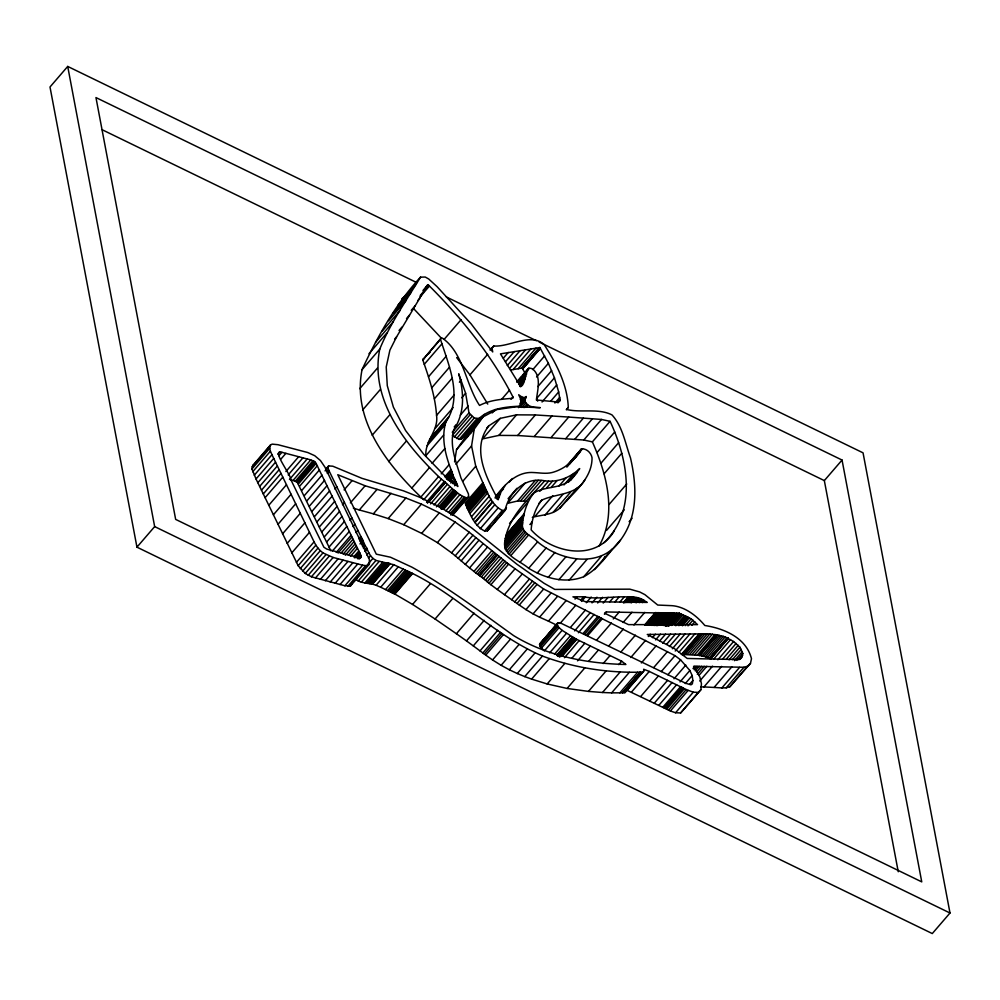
<?xml version="1.0" encoding="UTF-8"?>
<svg xmlns="http://www.w3.org/2000/svg" width="1000" height="1000" viewBox="0 0 1000 1000"><rect width="100%" height="100%" fill="white"/><g stroke="black" fill="none" stroke-linecap="round" stroke-linejoin="round"><path stroke-width="1.5" d="M560.025 400.513L558.675 391.925L554.462 377.788L548.387 363.3L539.875 347.55L500.462 353.862L520.712 386.625C527.112 383.738 524 363.55 532.938 369.25C541.613 376.5 537.487 390.35 536.375 399.963L558.1 402.025L560.025 400.513L558.062 402.8M490 350.037L493.775 346.012C509.688 347.212 530.55 332.388 544.125 344.575C556.225 363.137 567.5 385.025 568.275 407.45L566.538 409.462C581.15 413.038 598.312 407.962 611.975 414.9C622.638 426.45 625.288 443.45 630.475 457.837C636.838 485.438 638.3 516.287 620.475 540.112C608.587 552.612 599.388 568.387 583.75 576.712C565.237 584 544.913 578.35 528.65 568.288C520.175 560.712 501.662 555.212 504.925 540.75C508.925 515.913 528.625 499.212 544.688 480.8C557.513 482.65 570.562 477.512 579.725 468.562L568.65 482M620.475 540.112C601.05 568.825 560.837 561.375 537.612 541.862C533.062 536.55 522.975 533.837 522.35 525.737C523.225 514.125 526.425 502.113 533.975 492.938C545.425 485.838 560.363 489.15 570.612 479.712M251.95 468.95L252.85 465.425L270.562 444.875L272.225 444.137L277.95 444.7L307.7 452.512L314.738 455.7L320.462 460.562L324.963 467.163L369.387 559.55L369.225 564.3L350.637 585.788L344.913 585.763L311.425 576.775L305.238 573.45L298.163 565.7L256.025 478.988L251.95 468.95L269.662 448.4L270.562 444.875M699.05 655.4L716.762 634.85L707.425 633.8L647.275 634.475L674.35 648.575L687.225 658.462L736.65 659.55L741.1 658.162L742.825 653.5L739.925 647.237L733.587 641.513L725.175 636.9L717.312 634.95L699.6 655.5L698.5 655.288M361.163 556.763L360.475 558L349.137 555.188L326.712 549.062L323.888 547.212L290.587 479.188C291.425 475.412 270.512 448.837 281.925 452.312L310.775 459.9L314.137 461.35L316.112 463.425L359.988 553.35L361.163 556.763L359.188 559.038M443.562 435.175L425.85 455.725C424.762 440.8 438.825 430.525 436.55 415.412C435.3 396.188 429.05 377.912 422.775 359.862L440.95 338.3L442.175 338C463.638 352.713 465.6 384.663 479.55 405.425C489.862 400.1 501.488 399.2 512.825 398.288L512.962 397.013C491.737 355.525 462.337 318.85 429.438 286.038L427.987 284.662L427.5 285.212L396.587 336.863L389.888 350.163L386.225 367L387.275 385.662L393.375 407.088L405.588 430.538L423.625 454.113L443.675 474.738L457.887 486.525C456.688 481.662 452.962 477.663 452.275 472.738C445.913 457.125 440.712 438.75 445.9 421.962C463.15 396.7 448.663 365.363 440.487 339.312L440.95 338.3M625.925 689.775L670.4 710.987L675.562 712.75L680.638 712.962L700.913 689.688L701.45 683.775L699.825 676.875L693.55 666.3L743.913 667.275L747.537 666.237L750.475 663.375L751.488 658.713C746.287 637.837 724.237 628.488 704.825 625.5C696.812 615.875 684.963 606.663 672.1 605.675L657.738 605.05L644.912 594.65L639.688 591.95L629.837 589.163L554.837 589.425L543.975 583.225L516.85 564.2L471.887 528.1L456.275 516.8L439.113 506.675L419.738 497.287L403.387 490.812L361.863 478.3L332.788 466.2L328.65 465.925L325.688 469.363M599.212 545.825C617.312 513.513 606.675 473.862 592.362 441.875L583.787 440.012L517.65 435.513L498.837 435.4L482.562 438.9L500.275 418.35L516.55 414.85L535.363 414.95L568.7 417.062L601.5 419.45L610.075 421.325C627.85 459.175 637.537 510.75 604 542.7M518.888 406.925C519.75 407.075 529.163 394.688 524.775 397.625L522.175 397.225L518.675 394.75L521.1 399.9L521.45 404.225L518.55 406.262C504.75 406.838 489.575 408.875 478.988 418.512L474.288 417.975L468.988 412.863L465.625 393.25L458.7 373.8C464.075 392.475 464.963 413.113 453.8 429.688C449.137 446.087 456.325 462.4 460.913 477.812L468.425 493.888L468.663 496.712L466.912 497.875C456.763 495.012 449.862 485.337 441.425 479.237L423.713 499.787C388.725 466.562 351.712 421.163 362.05 369.663C377.413 336.625 395.688 304.025 420.525 277.15L425.25 277.038L428.7 278.988L437.038 286.625L471.075 323.787L492.725 351.95L491.975 347.75M441.425 479.237C406.438 446.012 369.425 400.613 379.762 349.113C390.175 323.512 406.262 300.637 420.525 277.15M692.862 680.537L692.362 683.838L690.987 684.825L685.763 683.3L560.475 622.987L557.638 623.1L539.538 644.425L540.312 646.85L544.388 650.9L562.1 630.35L575.55 638.787L621.7 661.213L625.9 664.488C587.013 663.587 547.15 656.162 513.612 635.6C480.425 611.75 447.638 587.112 411.875 567.137L390.45 557.212L376.287 554.163L337.775 474.712L365.125 485.763L405.875 498.013L421.425 504.137L439.35 512.8L455.087 522.038L469.275 532.263L508.587 564.15L543.663 589.025L675 655.638L680.65 659.912L689.875 670.5L692.188 675.562L692.862 680.537L689.912 683.962M454.575 461.912L456.512 449.688L465.25 437.463L482.962 416.912L496.975 409.55L516.337 406.75L540.262 407.663C534.688 407.488 525.975 407.212 524.8 400.062M544.688 480.8C525.125 476.688 508.837 492.512 505.075 510.325L502.362 510.462C491.688 505.225 487.638 492.975 482.863 482.713L475.75 466.25L471.562 445.938L474.225 429.125L482.962 416.912M482.863 482.713L465.15 503.263C469.925 513.525 473.975 525.775 484.65 531.025L487.362 530.887L488.95 527.2M495.462 496.7C504.7 484.513 516.875 471.262 533.612 472.55C539.712 472.812 545.875 474.012 551.925 472.575C564.062 469.462 575.35 460.15 581.038 449.35L581.613 448.837C586.663 448.462 591.188 452.925 592.038 457.762C592.175 479.312 572.587 493.013 559.938 508.075C552.238 515.112 541.625 514.75 532.312 517.375M614.275 530.862C595.763 562.013 552.263 553.438 531.138 529.85C531.95 519.375 535.037 508.45 541.763 500.15C556.175 493.288 575.275 495.662 584.8 480.05M505.3 485.275L501.475 490.725L498.125 499.787C486.225 477.238 471.1 448.95 488.775 425.863L500.275 418.35M352 583.562L350.637 585.788M325.062 470.887L328.65 465.925M539.538 644.425L557.638 623.1M602.762 560.662L604.938 556.562M470.125 414.762L452.413 435.312L459.1 439.4L461.275 439.075L466.613 434.9L470.688 433.075M479.787 417.663L462.075 438.212M567.087 500.6L569.2 496.9M67.713 66.438L50 86.988L136.95 547.163L932.288 933.562L950 913.012L863.05 452.837L67.713 66.438L154.662 526.6L136.95 547.163M252 466.838L269.713 446.287M259.438 458.975L261.4 456.688M252.7 471.75L270.413 451.2L269.662 448.4M406.625 294.762L401.662 298.975M397.85 305.413L415.562 284.862M393.212 313.15L410.925 292.587M254.25 475.25L271.962 454.7L270.413 451.2M388.562 320.775L406.275 300.225M382.3 331.062L400.012 310.512M256.025 478.988L273.738 458.425L271.962 454.7M277.762 454.175L279.725 451.9M375.55 342.312L393.263 321.763M278.975 455.737L281.925 452.312M423.062 290.363L427.987 284.662M425.538 287.5L427.5 285.212M257.825 482.725L275.538 462.175L273.738 458.425M368.975 353.738L386.688 333.175M423.45 290.725L428.375 285.012M420.213 295.487L428.85 285.475M419.6 297.45L429.438 286.038M280.963 459.062L285.875 453.35M417.7 300.663L419.663 298.387M411.238 310.325L415.175 305.763M259.637 486.463L277.35 465.913L275.538 462.175M362.05 369.663L379.762 349.113M406.512 318.562L409.462 315.138M261.462 490.213L279.175 469.65M399.025 330.487L401.987 327.062M394.625 339.137L396.587 336.863M263.275 493.95L280.988 473.4L277.35 465.913M285.887 471.55L298.675 456.7M265.087 497.7L282.8 477.137L280.988 473.4M359.7 388.688L377.413 368.125M288.188 474.95L302.95 457.825M289.475 479.487L307.188 458.938M268.762 505.288L286.475 484.738M290.663 479.8L293.062 480.45L310.775 459.9M293.062 480.45L295.262 481.275L312.975 460.725M295.262 481.275L296.425 481.9L314.137 461.35M296.425 481.9L296.962 482.3L314.675 461.737M330.887 550.85L297.488 482.812L315.2 462.262M298.4 483.975L316.112 463.425M362.7 409.925L380.412 389.375M273.375 514.812L291.087 494.263M299.7 486.163L317.413 465.6M301.775 490.425L319.488 469.875M277.975 524.325L295.688 503.775M304.3 495.662L322.013 475.112M422.775 359.862L440.487 339.312M326.5 471.725L328.462 469.45L328.013 467.463M428.4 353.988L430.375 351.7M327.262 473.45L329.237 471.175L328.462 469.45M444.338 339.15L461.062 319.738M424.225 364.363L441.938 343.812M306.85 500.913L324.562 480.363M282.575 533.85L300.287 513.3L282.8 477.137M309.4 506.175L327.1 485.613M372.163 435.25L389.875 414.7M311.938 511.413L329.65 490.863M428.512 376.775L446.225 356.213M287.175 543.375L304.887 522.812M334.837 488.988L336.8 486.7L329.237 471.175M314.475 516.65L332.188 496.1M431.788 387.738L449.5 367.188M344.1 489.9L351.975 480.763M317 521.875L334.712 501.325M291.775 552.888L309.488 532.337M319.425 526.912L337.137 506.362M342.45 504.712L344.412 502.425L336.8 486.7M434.4 398.787L452.113 378.237M321.838 531.95L339.55 511.4M296.363 562.413L314.075 541.85L300.287 513.3M350.375 502.887L365.125 485.763M298.163 565.7L315.875 545.15L314.075 541.85M388.625 461.637L406.337 441.087M324.263 536.987L341.962 516.425M459.412 382.262L461.375 379.975M300.238 568.638L317.95 548.088L315.875 545.15M490.825 349.438L493.775 346.012M487.762 404.087L469.95 374.875L487.663 354.325M326.662 542.025L344.375 521.462M436.55 415.412L454.263 394.862M302.6 571.225L320.312 550.675L317.95 548.088M349.95 520.262L351.925 517.975M353.363 508.137L359.312 509.975L377.025 489.425M305.238 573.45L322.95 552.9L333.125 557.463L362.625 565.212L367.088 565.763L369.225 564.3M329.075 547.062L346.788 526.512M308.188 575.3L325.9 554.75M435.425 428.1L453.137 407.55M461.688 397.812L465.625 393.25M353 526.562L354.963 524.275M332.475 550.962L349.212 531.55M431 437.463L448.713 416.9M311.425 576.775L329.137 556.225M429.462 439.8L447.175 419.25M428.188 442.512L445.9 421.962M427.163 445.65L444.875 425.087M503.35 358.162L508.263 352.45M336.25 552.425L351.012 535.3M315.413 578.025L333.125 557.463M338.075 553.025L351.863 537.05M355.913 532.6L357.887 530.325M359.312 509.975L373.35 513.825L391.062 493.275M505.45 361.825L514.312 351.55M341.15 553.013L352.962 539.312M460.3 415.175L468.162 406.05M320.375 579.4L338.088 558.837M343.237 554.125L354.062 541.562M454.188 426.925L456.163 424.637M507.275 365.525L520.062 350.675M358.837 538.65L360.8 536.375L344.412 502.425M345.325 555.237L355.163 543.825M359.375 539.738L361.35 537.45L360.8 536.375M452.262 432.275L468.988 412.863M325.312 580.725L343.025 560.175M359.825 540.588L361.8 538.3L361.35 537.45M348.387 555.212L356.262 546.075M360.288 541.4L362.25 539.125L361.8 538.3M509.812 368.1L525.562 349.825M360.45 541.712L362.25 539.125M360.6 541.987L362.425 539.425M360.763 542.263L362.575 539.7M360.025 543.975L362.725 539.975M361.262 543.438L362.975 540.55M350.475 556.325L357.362 548.337M361.525 544.075L363.237 541.163M454.263 437.113L471.975 416.562M432.075 463.363L444.875 448.525M510.487 369.963L513.125 369.55L530.837 348.988M330.225 582.025L347.938 561.462M411.775 488.1L429.487 467.55M362.25 545.85L364.225 543.562L363.488 541.8M353.787 556.8L358.713 551.087M456.575 438.525L474.288 417.975M354.412 557.825L359.338 552.125M373.35 513.825L388.162 518.562L405.875 498.013M363.25 547.913L365.213 545.625L364.225 543.562M355.737 557.3L359.675 552.737M513.125 369.55L518.212 368.725L535.925 348.175M356.05 557.913L359.988 553.35M357.325 557.425L360.275 554M335.138 583.288L352.85 562.737M459.1 439.4L476.812 418.85M357.6 558.125L360.562 554.7M364.637 550.188L366.6 547.9L365.213 545.625M518.212 368.725L521.562 368.175L539.275 347.612M521.562 368.175L539.6 347.575M521.788 368.137L539.875 347.55M357.875 558.862L360.825 555.438M364.888 550.712L366.6 547.9M461.275 439.075L478.988 418.512M525.513 373.925L522.3 368.275L540.013 347.713M365.037 551.087L366.863 548.438M522.375 368.387L540.087 347.825M359.012 558.188L360.975 555.913M522.525 368.625L540.15 347.95M522.6 368.762L540.312 348.2M365.225 551.512L367 548.812M522.688 368.9L540.388 348.35M466.613 434.9L484.325 414.35M340.025 584.538L357.738 563.975M456.512 449.688L474.225 429.125M366.775 554.95L368.738 552.663L367.188 549.225M501.65 399.3L509.525 390.163M516.7 382.038L528.513 368.338M517.163 381.788L521.1 377.212M523.075 374.925L528.975 368.075M517.775 381.688L528.6 369.125M517.762 382.325L527.6 370.913M492.238 412.9L495.188 409.475M518.888 382.938L526.763 373.8M420.825 497.137L438.537 476.575M368.55 558.025L370.525 555.737L368.738 552.663M441.225 473.85L449.087 464.712M344.913 585.763L362.625 565.212M518.95 384.6L525.837 376.6M532.825 369.6L544.637 355.887M519.888 385L524.812 379.288M519.7 386.425L523.638 381.863M347.788 586.4L365.5 565.837M520.312 386.587L522.288 384.312M359.15 574.362L362.1 570.938M365.062 567.513L372.925 558.375L370.525 555.737M349.375 586.312L367.088 565.763M353.963 581.275L355.938 579M359.875 574.425L362.825 571M365.775 567.575L369.712 563.013M511 399.3L512.962 397.013M388.162 518.562L403.713 524.688L421.425 504.137M444.938 476.662L450.85 469.812M455.825 464.212L471.562 445.938M486.812 428.15L488.775 425.863M445.387 477.45L451.3 470.6M446.962 477.088L451.887 471.388M355.213 578.925L358.237 581L375.95 560.45L393.8 564.712L412.6 573.525C458.9 596.275 494.913 635.9 542.463 656.05C574.3 668.025 608.612 673.162 642.562 672.125L643.838 671L643.637 669.225L649.287 671.425L686.225 689.562L693.275 692.2L698.35 692.412L700.913 689.688M446.287 478.725L452.188 471.875M426.538 502.062L444.25 481.512M447.325 478L452.25 472.287M447.362 478.438L452.275 472.738M447.375 478.762L452.3 473.05M447.388 479L452.312 473.288M427.337 502.7L445.05 482.15M447.4 479.225L452.325 473.512M447.425 479.5L452.35 473.787M427.562 502.95L445.275 482.4M447.488 479.85L452.413 474.137M428.738 502L445.462 482.587M448.587 479.075L452.525 474.5M536.575 377L548.387 363.3M448.725 479.412L452.663 474.837M448.8 479.6L452.738 475.037M448.875 479.787L452.812 475.225M448.963 480L452.9 475.438M358.237 581L361.337 582.163L379.05 561.613M449.137 480.425L453.075 475.85M449.363 480.85L453.3 476.275M449.637 481.287L453.575 476.712M520.212 399.513L522.175 397.225M430.513 503.938L447.238 484.525M520.675 401.1L523.625 397.675M450.625 482.975L454.562 478.413M361.337 582.163L364.9 582.913L382.612 562.362M520.837 402.188L524.775 397.625M520.487 402.912L525.413 397.2M520.275 403.312L526.175 396.463M520.288 403.575L526.2 396.725M520.8 403.575L525.712 397.863M520.3 404.7L525.212 398.988M364.9 582.913L366.662 583.225L384.375 562.675M434.012 505.025L449.75 486.75M452.4 483.575L455.35 480.15M518.5 407.65L521.45 404.225M366.662 583.225L368.062 583.438L385.775 562.888M520.075 407.075L525 401.362M537.888 386.575L551.663 370.588M454.087 484.275L456.05 482M368.062 583.438L369.412 583.638L387.125 563.088M369.412 583.638L387.837 563.188M436.413 506.85L452.163 488.587M521.912 407.463L525.85 402.9M454.637 485.75L456.6 483.462M370.125 583.737L388.425 563.275M498.837 435.4L516.55 414.85M370.712 583.825L389.012 563.35M371.3 583.913L389.325 563.4M524.062 407.65L527.013 404.225M372.137 584.05L389.85 563.5M438.913 506.812L453.675 489.688M371.613 583.962L372.512 584.113L390.225 563.562M526.05 407.375L528.013 405.1M439.988 507.625L454.75 490.5M462.962 481.087L475.75 466.25M440.863 508.363L455.625 491.238M441.175 508.675L455.938 491.55M441.312 508.825L456.075 491.688M441.463 508.963L456.225 491.838L441.55 509.038M554.462 377.788L536.75 398.338L537.688 401.175M372.512 584.113L376.087 585.262L393.8 564.712M456.438 492.038L441.675 509.162L456.55 492.137M403.713 524.688L421.637 533.35L439.35 512.8M443.812 509.087L457.587 493.1M445.9 510.85L459.688 494.862M376.087 585.262L380.688 587.225L398.4 566.675M542.038 402.013L556.8 384.888M448.425 512.575L462.2 496.587M450.288 513.462L464.075 497.488M517.65 435.513L535.363 414.95M380.688 587.225L385.538 589.562L403.237 569.012M450.763 515L465.525 497.863M452.15 515L466.912 497.875M385.538 589.562L387.612 590.588L405.325 570.037M550.8 401.062L558.675 391.925M452.912 514.987L468.663 496.712M387.612 590.588L389.038 591.287L406.75 570.737M465.7 504.45L483.413 483.9M389.038 591.287L390.462 591.987L408.175 571.425M466.213 505.675L483.925 485.125M390.462 591.987L391.55 592.5L409.263 571.95M554.888 403.038L559.8 397.325M466.65 506.763L484.363 486.213M391.55 592.5L392.55 592.987L410.262 572.425M466.912 507.425L484.625 486.875M557.1 402.587L560.05 399.162M392.55 592.987L393.562 593.45L411.275 572.9M421.637 533.35L437.375 542.587L455.087 522.038M467.175 508.088L484.888 487.525M393.562 593.45L411.675 573.1M467.475 508.762L485.112 488.05M467.55 508.925L485.262 488.375M394.487 593.9L412.2 573.337M467.788 509.363L485.5 488.812M393.963 593.65L394.888 594.075L412.6 573.525M468.425 510.562L486.138 490M469.062 511.75L486.775 491.2M534.275 436.475L551.987 415.913M469.963 513.438L487.675 492.875M471.637 516.562L489.35 496.012M566.312 409.738L568.275 407.45M473.375 519.738L491.087 499.188M495.012 497.938L501.9 489.938M474.775 522.2L492.463 501.613M501.562 491.062L503.525 488.787M509.438 481.938L512.388 478.512M475.025 522.65L492.738 502.088M496.188 498.288L500.112 493.725M497.05 499.25L499.012 496.962M437.375 542.587L451.562 552.812L469.275 532.263M550.988 437.625L568.7 417.062M476.938 525.462L494.65 504.913M394.888 594.075L412.55 604.425L430.262 583.875M451.562 552.812L455.213 555.775L472.925 535.225M480.2 528.763L497.912 508.2M508.075 498.688L516.987 488.263M455.213 555.775L458.175 558.288L475.887 537.725M525.363 482.8L507.65 503.35L517.625 500.975L526.975 501.35M484.65 531.025L502.362 510.462M500.6 514.338L502.575 512.062M565.65 438.7L583.362 418.15M488.762 528.212L490.737 525.938M494.675 521.362L497.625 517.938M500.575 514.513L506.475 507.663M461.2 560.875L478.913 540.312M488.488 529.425L506.2 508.875M487.362 530.887L505.075 510.325M517.625 500.975L535.337 480.425M458.175 558.288L465.288 564.362L483 543.812M520.525 500.925L538.237 480.363M574.688 439.363L592.4 418.812M523.625 501.075L541.337 480.525M465.288 564.362L469.562 567.925L487.262 547.375M509.55 523.438L527.263 502.875M583.787 440.012L601.5 419.45M539.775 491.35L548.625 481.075M469.562 567.925L473.963 571.438L491.675 550.887M506.587 534.263L524.3 513.713M546.587 487.987L552.487 481.138M506.475 534.788L524.188 514.237M506.337 535.3L524.05 514.75M506.163 536L523.925 515.25M505.988 536.487L523.825 515.625M566.275 466.475L581.038 449.35M412.55 604.425L435.075 619L452.788 598.45M566.85 465.962L581.613 448.837M569.05 463.963L580.862 450.262M571.712 461.25L566.788 466.962L577.863 454.263M573.675 458.975L577.612 454.4M580.575 450.975L582.537 448.7M505.225 538.525L522.938 517.962M473.963 571.438L475.887 572.962L493.6 552.413M569.675 463.963L580.487 451.6M504.925 540.75L522.638 520.2M551.112 487.463L557.025 480.613M475.887 572.962L477.512 574.138L495.225 553.587M504.862 542.938L522.575 522.375M538.812 503.575L541.763 500.15M592.362 441.875L610.075 421.325M504.85 544.125L522.562 523.562M504.787 545.237L522.5 524.688M477.512 574.138L479.038 575.212L496.75 554.65M479.288 575.388L497 554.825M479.513 575.538L497.225 554.975M504.637 546.3L522.35 525.737M479.038 575.212L479.65 575.625L497.362 555.075M504.688 547.812L522.4 527.263M559.05 485.975L565.938 477.987M479.65 575.625L481.388 576.9L499.1 556.35M505.3 549.5L523.013 528.95M535.075 516.263L552.788 495.7M506.425 551.275L524.138 530.725M481.388 576.9L483.387 578.5L501.1 557.95M530.262 524.312L532.275 521.862M563.975 484.938L573.812 473.512M530.15 524.575L532.175 522.163M567.913 482.262L578.737 469.7M507.688 552.712L525.4 532.163M570.5 480.5L577.375 472.3M483.387 578.5L485.438 580.237L503.15 559.675M509.175 554.038L526.888 533.488M597.013 452.55L614.725 432M485.438 580.237L487.225 581.737L504.938 561.188M545.013 515.112L562.725 494.562M511.012 555.388L528.725 534.837M487.225 581.737L489 583.225L506.712 562.663M489 583.225L490.875 584.7L508.587 564.15M553.075 512.425L570.788 491.875M559.938 508.075L577.65 487.525M600.938 463.225L618.65 442.663M435.075 619L456.388 633.725L474.1 613.175M519.9 562.413L537.612 541.862M490.875 584.7L497.25 589.462L514.963 568.913M604.087 473.812L621.8 453.263M497.25 589.462L504.462 594.65L522.175 574.1M528.65 568.288L546.362 547.725M456.388 633.725L466.488 640.9L484.2 620.35M504.462 594.65L511.613 599.675L529.325 579.125M466.488 640.9L473.275 645.875L490.988 625.325M537.275 573L554.987 552.45M511.613 599.675L514.712 601.85L532.425 581.3M514.712 601.85L516.987 603.438L534.7 582.888M516.987 603.438L519.263 605.037L536.975 584.487M473.275 645.875L480.012 650.863L497.725 630.312M609.038 504.525L626.75 483.975M482.825 652.962L500.538 632.4M548.2 577.375L565.913 556.812M480.012 650.863L484.288 654.038L502 633.488M484.288 654.038L485.737 655.125L503.45 634.575M519.263 605.037L525.95 609.587L543.663 589.025M558.837 579.75L576.55 559.2M485.737 655.125L492.55 659.95L510.262 639.388M525.95 609.587L533.062 613.875L550.775 593.312M606.512 530.438L624.225 509.888M569.15 580.15L586.862 559.587M533.062 613.875L539.575 617.188L557.288 596.625M492.55 659.95L501.125 665.312L518.837 644.75M629.113 521.675L632.075 518.25M583.75 576.712L601.462 556.15M539.575 617.188L548.425 621.15L566.138 600.6M594.45 569.625L612.163 549.075M501.125 665.312L509.338 669.775L527.05 649.212M575.025 599.1L576.987 596.812M558.488 622.75L539.925 643.65M539.675 645.55L557.388 624.987L557.25 623.862M560.025 623.513L575.775 605.25M509.338 669.775L517.275 673.512L534.987 652.962M540.312 646.85L558.025 626.287L557.388 624.987M580.675 600.212L583.638 596.788C603.713 601 630.475 591.225 647.225 602.425L585.15 601.625L572.925 596.825L583.638 596.788M581.525 601.413L585.462 596.85M541.362 648.188L559.075 627.638L558.025 626.287M586.312 602.75L591.237 597.038M517.275 673.512L524.75 676.6L542.463 656.05M570.638 627.2L585.4 610.075M592.038 602.888L596.95 597.175M549.625 652.862L566.35 633.45M524.75 676.6L531.613 679.112L549.325 658.562M597.663 602.987L602.587 597.288M554.575 654.137L570.312 635.862M574.625 630.862L590.375 612.587M556.587 655.275L572.337 637.013M557.087 655.562L572.825 637.288M557.587 655.837L573.325 637.575M603.2 603.062L608.112 597.35M557.863 656L573.612 637.737M557.95 656.05L573.775 637.825M559.175 655.037L573.938 637.913M578.375 632.75L594.113 614.475M559.412 655.163L574.175 638.038M559.663 655.3L574.425 638.175M559.113 656.688L574.862 638.413M559.8 657.05L575.55 638.787M561.512 656.287L576.275 639.163M561.912 656.488L576.675 639.362M609.587 601.962L613.525 597.4M583.112 633.475L597.875 616.35M584.587 634.212L599.338 617.087M564.45 657.712L579.2 640.588M586.312 635.062L601.075 617.938M614.837 601.987L618.763 597.413M604.412 614.25L606.388 611.962L679.175 613.35L691.137 618.8L697.537 624.625L628.475 624.625L604.562 613.2L606.388 611.962M587.625 635.712L602.388 618.587M531.613 679.112L547.163 683.95L564.875 663.388M619.9 601.987L623.837 597.413M571.987 658.138L584.775 643.288M623.913 601.975L627.913 597.413M624.05 601.975L628.162 597.388M623.538 603.038L628.45 597.337M624.85 602.788L629.763 597.087M626.15 602.638L631.062 596.925M613.237 618.938L619.15 612.087M627.45 602.562L632.362 596.862M577.55 660.837L590.35 646M628.737 602.587L633.663 596.888M596.6 640.163L611.362 623.038M630.05 602.7L634.963 597M631.362 602.913L636.275 597.2M633.675 602.062L637.612 597.5M635.025 602.45L638.962 597.888M636.125 602.837L640.062 598.263M638.212 602.125L641.162 598.7M588.65 661.363L598.488 649.95M639.3 602.612L642.25 599.188M623.1 622.513L631.962 612.238M641.363 602.013L643.325 599.725M547.163 683.95L567.1 688.45L584.812 667.9M642.425 602.6L644.4 600.312M608.612 646.162L623.375 629.038M633.962 624.963L644.788 612.4M603.162 663.55L610.05 655.562M620.662 652.288L635.425 635.163M655.525 612.562L644.65 625.125L655.612 612.562M567.1 688.45L588.462 691.4L606.175 670.85M646.087 625.087L656.912 612.525M647.4 625.112L658.213 612.562M648.763 625.188L659.587 612.638M650.175 625.3L661 612.737M651.637 625.4L662.463 612.837M618.75 664.638L621.7 661.213M653.112 625.487L663.938 612.938M654.6 625.55L665.425 612.987M656.05 625.55L666.875 612.987M656.762 625.513L667.588 612.95M657.1 625.5L667.925 612.938M657.438 625.475L668.263 612.913M648.3 636.5L650.263 634.225M657.775 625.462L668.6 612.9M630.775 657.525L645.537 640.4M658.8 625.4L669.625 612.837M588.462 691.4L602.487 692.5L620.2 671.95M660.487 625.337L671.312 612.775M662.188 625.375L673.012 612.812M652.438 637.638L655.387 634.212M663.95 625.6L674.775 613.038M665.25 625.9L676.263 613.387M665.625 625.975L676.45 613.413M665.8 626L676.775 613.462M666.175 626.038L677 613.475M666.562 626.062L677.387 613.513M667.925 624.95L677.763 613.538M668.088 624.975L677.925 613.55M655.575 639.888L660.487 634.175M668.425 624.975L678.263 613.562M668.725 624.95L678.562 613.525M668.012 626.025L679.075 613.362M668.35 625.913L679.262 613.362M668.525 625.95L679.425 613.4M668.75 625.988L679.613 613.438M602.487 692.5L611.638 692.862L629.35 672.3M670.413 625.013L680.25 613.6M671.75 625.487L681.6 614.062M659.65 640.987L665.562 634.138M641.363 662.95L656.125 645.825M674.212 624.987L683.062 614.712M675.8 625.75L684.65 615.475M611.638 692.862L619.888 692.825L637.6 672.275M662.712 643.213L670.588 634.075M678.162 625.3L686.038 616.163M678.938 625.688L686.812 616.562M619.888 692.825L622.487 692.738L640.2 672.188M680.713 624.938L687.6 616.95M622.487 692.738L640.337 672.2M622.625 692.75L640.5 672.212M681.513 625.325L688.4 617.337M622.788 692.763L624.85 692.688L642.562 672.125M666.625 644.3L675.475 634.025M682.475 625.788L689.375 617.788M643.838 671L624.85 692.688M685.225 625.65L691.137 618.8M669.45 646.525L680.275 633.962M688.025 625.85L692.95 620.138M631.575 691.975L649.287 671.425M653.7 667.562L667.475 651.575M691.9 625.25L694.85 621.825M672.325 648.763L685.125 633.913M675.225 651.012L689.987 633.888M898.25 871.75L824.338 480.6L842.05 460.05L95.962 97.575L175.662 519.4L921.75 881.875L842.05 460.05M661.225 671.625L675 655.638M640.75 696.438L658.462 675.888M679.125 652.138L694.875 633.862M699.1 633.875L681.388 654.425L698.325 655.263L716.213 634.738M682.125 654.425L699.837 633.875M682.85 654.412L700.562 633.862M683.575 654.412L701.275 633.862M684.287 654.4L702 633.85M684.987 654.388L702.7 633.837M667.862 674.75L680.65 659.912M687.262 654.35L704.975 633.8M689.712 654.35L707.425 633.8M649.887 700.875L667.6 680.325M692.175 654.438L709.887 633.888M674.013 678.787L685.825 665.088M694.7 654.663L712.412 634.113M654.388 703.062L672.1 682.513M697.312 655.062L715.025 634.5M698.775 655.35L716.488 634.788M699.325 655.45L717.038 634.9M699.6 655.5L717.75 635.037M658.9 705.263L676.612 684.712M700.037 655.588L701.912 655.95L719.625 635.388M680.037 681.912L689.875 670.5M693.012 668.538L694.975 666.263M701.912 655.95L703.763 656.35L721.475 635.8M694.062 669.663L697.013 666.237M703.763 656.35L705.612 656.838L723.325 636.287M662.875 707.188L680.588 686.637M695.188 670.837L699.125 666.263M663.787 707.638L681.5 687.087M705.612 656.838L707.463 657.45L725.175 636.9M685.3 683.562L692.188 675.562M664.562 708.037L682.275 687.487M696.625 672.025L701.55 666.312M665.387 708.475L683.1 687.925M707.463 657.45L709.35 658.25L727.062 637.7M727.55 637.925L709.35 658.25M710.05 658.587L727.763 638.038M666.725 709.2L684.438 688.65M710.263 658.7L727.975 638.15M710.475 658.812L728.188 638.263M697.325 674.325L704.212 666.325M710.688 658.925L728.4 638.375M668.512 710.125L686.225 689.562M698.975 675.4L706.85 666.263M713.8 658.988L730.525 639.575M670.4 710.987L688.112 690.438M717.85 659.775L733.587 641.513M699.75 681.025L712.537 666.175M675.562 712.75L693.275 692.2M722.362 659.388L736.137 643.4M726.425 659L738.238 645.3M680.638 712.962L698.35 692.412M700.913 686.875L703.95 686.938L721.663 666.388M729.1 659.8L739.925 647.237M732.45 659.625L741.312 649.35M734.463 660.675L742.337 651.538M736.925 660.35L742.825 653.5M703.95 686.938L714.075 687.438L731.787 666.888M738.85 659.825L742.775 655.263M740.225 659.1L742.2 656.812M714.075 687.438L721.875 687.938L739.587 667.375M721.875 687.938L726.2 687.825L743.913 667.275M726.2 687.825L729.825 686.787L747.537 666.237M750.475 663.375L729.825 686.787M465.25 437.463L467.8 436.125M252.85 465.425L254.513 464.688M423.237 358.85L424.462 358.55M548.425 621.15L556.688 625.138M102.137 129.725L416.863 282.638M446.375 296.975L536.3 340.662M539.113 342.025L824.338 480.6M154.662 526.6L950 913.012M372.925 558.375L375.95 560.45M320.312 550.675L322.95 552.9M559.075 627.638L562.1 630.35M413.837 308.837L441.25 338.05M456.65 357.587L469.95 374.875"/></g></svg>
